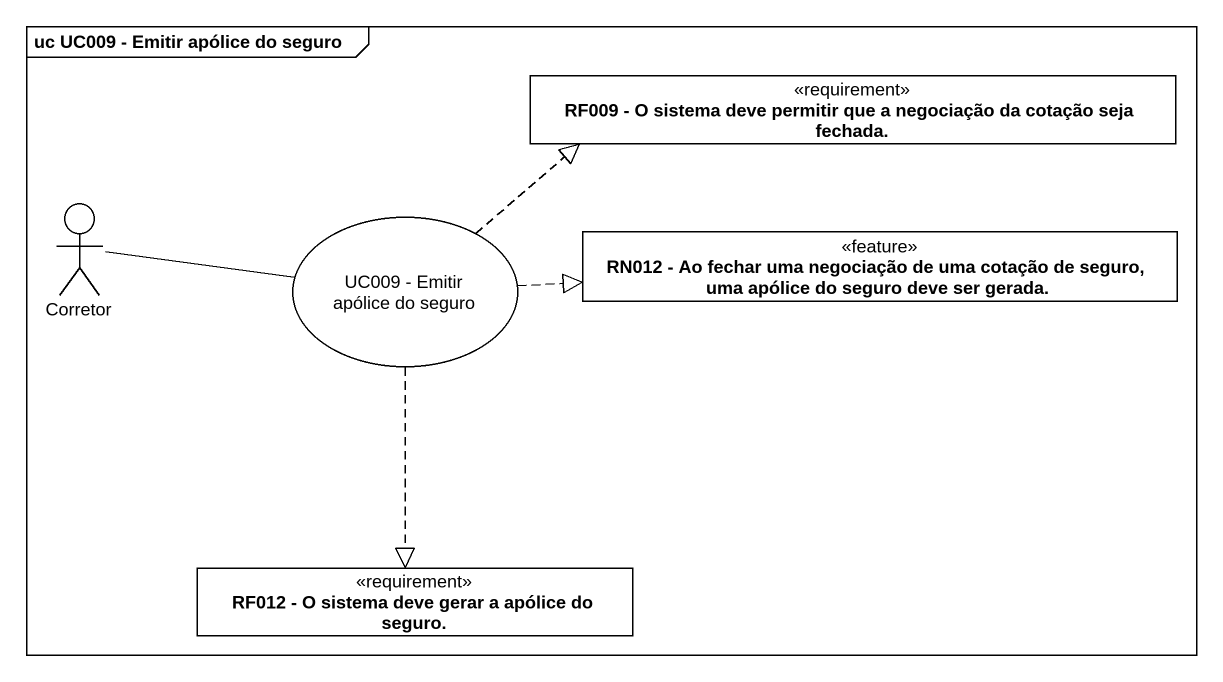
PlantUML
@startuml
mainframe uc UC009 - Emitir apólice do seguro
allowmixing
hide circle
hide empty members
class "RF009 - O sistema deve permitir que a negociação da cotação seja fechada." as RF009_O_sistema_deve <<requirement>>
actor Corretor
usecase "UC009 - Emitir apólice do seguro" as UC009_Emitir_apólice_do
class "RN012 - Ao fechar uma negociação de uma cotação de seguro, uma apólice do seguro deve ser gerada." as RN012_Ao_fechar_uma <<feature>>
class "RF012 - O sistema deve gerar a apólice do seguro." as RF012_O_sistema_deve_gerar <<requirement>>
Corretor -right- UC009_Emitir_apólice_do
UC009_Emitir_apólice_do .right.|> RF009_O_sistema_deve
UC009_Emitir_apólice_do .right.|> RN012_Ao_fechar_uma
UC009_Emitir_apólice_do ..|> RF012_O_sistema_deve_gerar
@enduml
